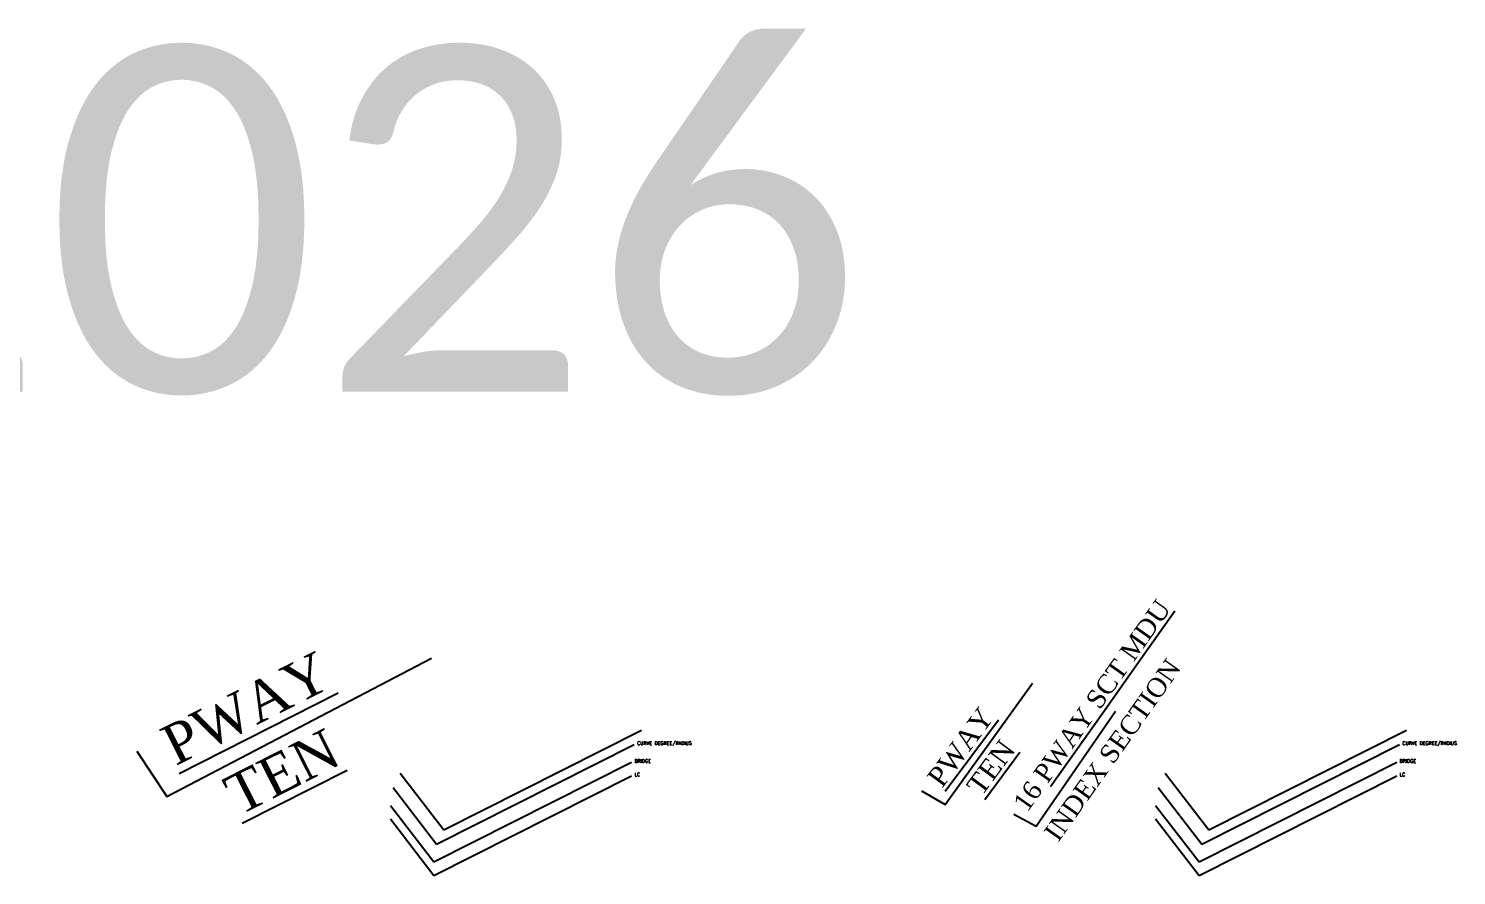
# Model space of a CAD drawing. Header units: feet. Extents: x 518 to 4809, y -2385 to -1535.
# Drawn here: x 3981 to 4809, y -2026 to -1535 of the extents above; entities that cross this region are included whole.
import ezdxf
from ezdxf.enums import TextEntityAlignment as Align

# ---------------------------------------------------------------- set-up
doc = ezdxf.new("R2010")
doc.units = ezdxf.units.FT
doc.header["$LTSCALE"] = 12
doc.header["$MEASUREMENT"] = 0
doc.layers.get('0').update_dxf_attribs({"linetype": 'CONTINUOUS'})
doc.styles.add('Legend', font='calibri.ttf')
doc.styles.add('RS', font='romans')
doc.styles.add('TI', font='times.ttf')

msp = doc.modelspace()

# ---------------------------------------------------------------- linework, layer by layer
at = {"color": 2}
for p, q in [((4221.82208, -1999.4999), (4336.4621, -1941.66566)), ((4665.59608, -1999.4999), (4780.2361, -1941.66566)), ((4217.73683, -2007.83904), (4332.37685, -1950.0048)), ((4661.51083, -2007.83904), (4776.15085, -1950.0048)), ((4216.1617, -2018.17185), (4330.80172, -1960.33761)), ((4659.9357, -2018.17185), (4774.57572, -1960.33761)), ((4196.5805, -1966.69335), (4221.82208, -1999.4999)), ((4216.1617, -2025.99846), (4330.80172, -1968.16422)), ((4640.3545, -1966.69335), (4665.59608, -1999.4999)), ((4659.9357, -2025.98948), (4774.57572, -1968.15524)), ((4192.49525, -1975.03249), (4217.73683, -2007.83904)), ((4636.26925, -1975.03249), (4661.51083, -2007.83904)), ((4190.92012, -1985.3653), (4216.1617, -2018.17185)), ((4634.69412, -1985.3653), (4659.9357, -2018.17185)), ((4190.92012, -1993.19191), (4216.1617, -2025.99846)), ((4634.69412, -1993.18293), (4659.9357, -2025.98948))]:
    msp.add_line(p, q, dxfattribs=at)
for points in [[(4043.88021, -1953.96643), (4061.29801, -1980.21126), (4214.83311, -1899.90989)], [(4498.91983, -1976.91278), (4512.58302, -1984.74604), (4563.24354, -1914.46911)], [(4552.59473, -1990.44595), (4565.52662, -1997.47914), (4611.39221, -1930.74616)]]:
    msp.add_lwpolyline(points)

# ---------------------------------------------------------------- texts
at = {"style": 'Legend'}
msp.add_text('2026', height=200.24478, dxfattribs=at).set_placement((4149.0562, -1641.15564), align=Align.MIDDLE)
at = {"linetype": 'Continuous', "style": 'TI'}
for s, height, rotation, p in [('%%UPWAY', 23.230457, 26.84711564, (4066.3361, -1962.62072)), ('%%UPWAY', 11.615228, 53.4501134, (4510.8968, -1975.75387)), ('%%UTEN', 23.230457, 26.84711564, (4102.89431, -1991.58079)), ('%%UTEN', 11.615228, 53.4501134, (4533.72496, -1980.51543))]:
    msp.add_text(s, height=height, rotation=rotation, dxfattribs=at).set_placement(p)
at = {"style": 'RS'}
for s, p in [('CURVE DEGREE/RADIUS', (4334.05828, -1950.2833)), ('CURVE DEGREE/RADIUS', (4777.83227, -1950.2833)), ('BRIDGE', (4332.48315, -1960.61611)), ('BRIDGE', (4776.25714, -1960.61611)), ('LC', (4332.48315, -1968.44272)), ('LC', (4776.25714, -1968.43374))]:
    msp.add_text(s, height=2, dxfattribs=at).set_placement(p)
at = {"char_height": 10.85659, "width": 160.446109, "attachment_point": 1, "rotation": 54.73606725, "style": 'TI'}
for s, insert in [(' 16 {\\LPWAY SCT MDU}', (4549.00055, -1986.90683)), ('INDEX SECTION', (4569.37725, -2000.79994))]:
    msp.add_mtext(s, dxfattribs=dict(at, insert=insert))

doc.saveas('drawing.dxf')
